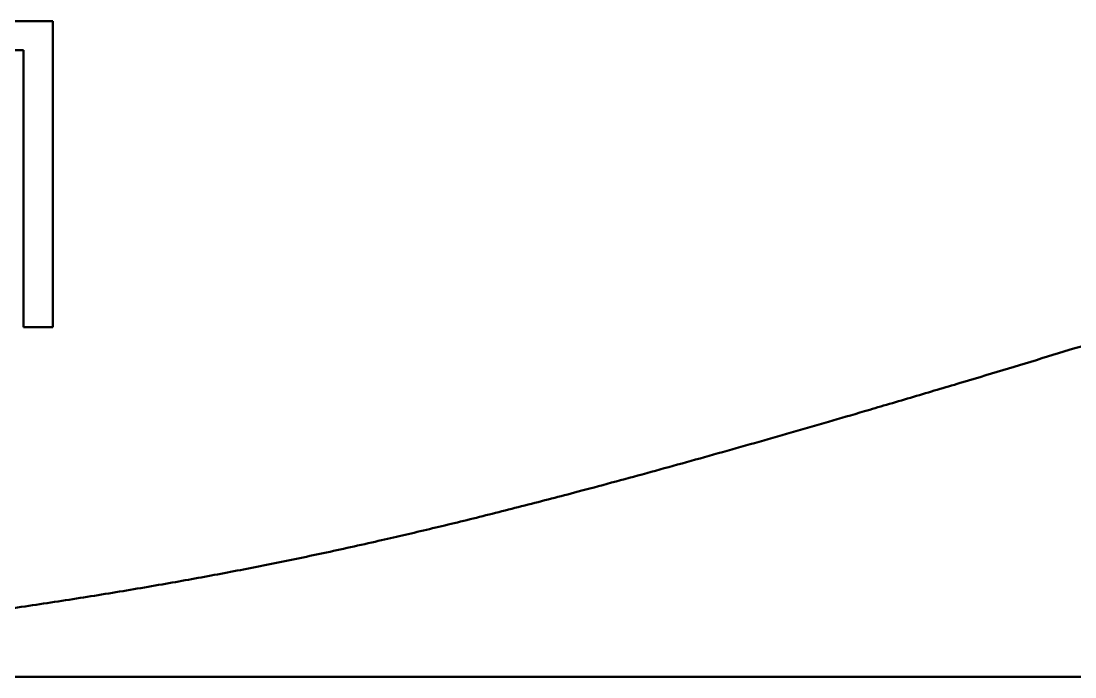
# Model space of a CAD drawing. Header units: millimetres. Extents: x -237 to 1000, y -57 to 526.
# Drawn here: x 233.2 to 341.6, y 102 to 169.5 of the extents above; entities that cross this region are included whole.
import ezdxf

# ---------------------------------------------------------------- set-up
doc = ezdxf.new("R2010")
doc.units = ezdxf.units.MM
doc.layers.add('Rez', color=30, linetype='Continuous', lineweight=50, true_color=0xff7f00)

# ---------------------------------------------------------------- blocks, each defined once
blk = doc.blocks.new('paluba')
at = {"layer": 'Rez'}
for p, q in [((225.5, -50.5), (202, -50.5)), ((225.5, -82), (225.5, -50.5)), ((222.5, -53.5), (202, -53.5)), ((222.5, -82), (222.5, -53.5)), ((225.5, -82), (222.5, -82))]:
    blk.add_line(p, q, dxfattribs=at)
blk.add_open_spline([(59, -118), (99.86, -117.93), (138.78, -117.33), (167.56, -116.51), (199.58, -114.08), (229, -110), (253.69, -105.57), (283.89, -98.07), (321.99, -86.92), (354.02, -76.99), (375.1, -69.7), (383.2, -67.26), (402.46, -60.17), (417, -55)], degree=4, dxfattribs=at)
blk = doc.blocks.new('Bok')
at = {"layer": 'Rez'}
blk.add_line((439, 0), (50, 0), dxfattribs=at)

msp = doc.modelspace()

# ---------------------------------------------------------------- block references
at = {"layer": 'Rez'}
msp.add_blockref('paluba', (11, 220), dxfattribs=at)
at = {"layer": 'Rez', "yscale": -1}
msp.add_blockref('Bok', (11, 102), dxfattribs=at)

doc.saveas('drawing.dxf')
